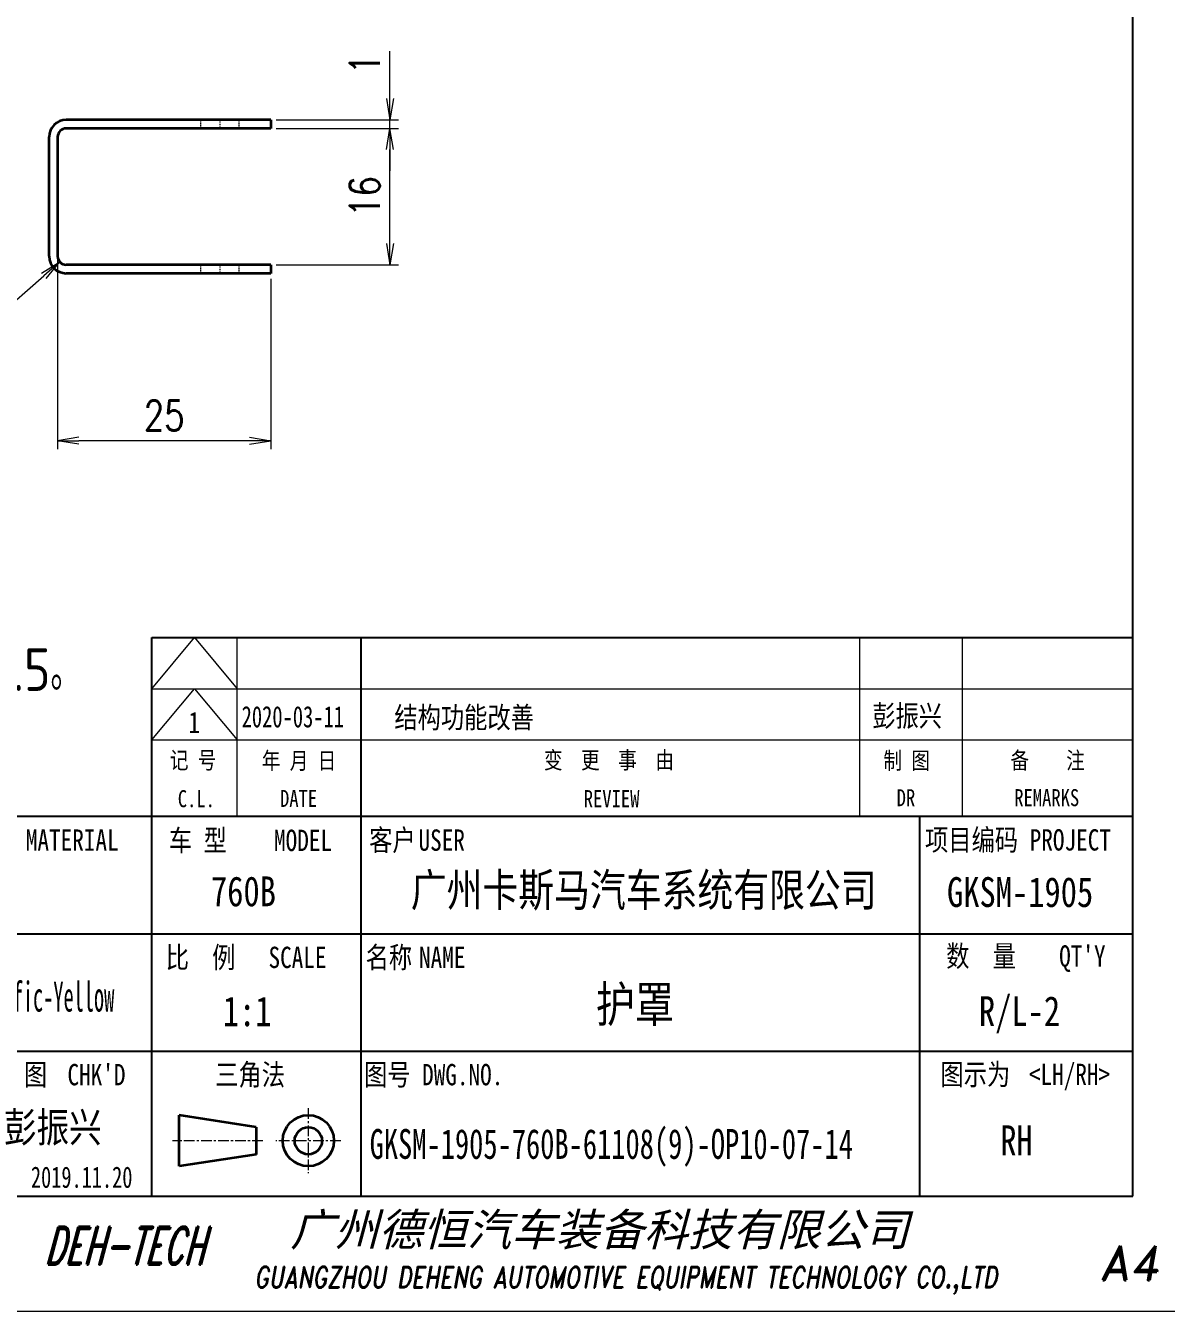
# Model space of a CAD drawing. Header units: millimetres. Extents: x 1333 to 106363, y -60675 to -5704.
# Drawn here: x 2465.4 to 2599.1, y -60304.5 to -60153.8 of the extents above; entities that cross this region are included whole.
import ezdxf
from ezdxf.enums import TextEntityAlignment as Align

# ---------------------------------------------------------------- set-up
doc = ezdxf.new("R2010")
doc.units = ezdxf.units.MM
doc.header["$LTSCALE"] = 0.5
for name, pattern in [('AM_ISO02W050x2', [3.75, 3, -0.75]), ('AM_ISO08W050x2', [9, 6, -0.75, 1.5, -0.75]), ('CENTER', [2, 1.25, -0.25, 0.25, -0.25])]:
    doc.linetypes.add(name, pattern=pattern)
for name, color, linetype, lineweight in [('CENTER', 2, 'AM_ISO08W050x2', 15), ('DIM', 3, 'Continuous', 13), ('中心线', 2, 'AM_ISO08W050x2', 18), ('图框', 7, 'Continuous', 18), ('标注线', 3, 'Continuous', 18), ('粗实线', 7, 'Continuous', 35), ('虚线', 1, 'AM_ISO02W050x2', 18)]:
    doc.layers.add(name, color=color, linetype=linetype, lineweight=lineweight)
for name, color, linetype in [('图号', 7, 'Continuous'), ('图名', 7, 'Continuous'), ('图框文字', 7, 'Continuous'), ('数量', 7, 'Continuous'), ('表面处理', 7, 'Continuous'), ('车型', 7, 'Continuous')]:
    doc.layers.add(name, color=color, linetype=linetype)
doc.layers.add('打印-禁用', color=7, linetype='Continuous', lineweight=15, plot=False)
doc.styles.add('DIM', font='romans.shx', dxfattribs={"width": 0.8, "bigfont": 'bigfont.shx'})
doc.styles.add('STYLE1', font='')
doc.styles.add('国标', font='simfang.ttf', dxfattribs={"width": 0.8})
doc.styles.add('机械长仿宋', font='gbenor.shx', dxfattribs={"height": 1, "bigfont": 'gbcbig.shx'})
doc.styles.add('标题字', font='romand.shx', dxfattribs={"oblique": 10, "bigfont": 'bigfont.shx'})
doc.styles.get('STYLE1').set_extended_font_data('SimSun')
doc.dimstyles.new('DEH 1-1$0', dxfattribs={"dimtxt": 3.5, "dimasz": 2.5, "dimexe": 1, "dimexo": 0.625, "dimgap": 1.2, "dimtad": 1, "dimzin": 9, "dimdsep": 46, "dimtxsty": 'DIM', "dimblk": 'OPEN', "dimcen": 0, "dimclrd": 8, "dimclre": 8, "dimclrt": 2, "dimazin": 2, "dimtfac": 0.5, "dimtmove": 0, "dimatfit": 3, "dimldrblk": 'OPEN', "dimfxl": 1, "dimtolj": 2, "dimlwd": 18, "dimlwe": 18, "dimarcsym": 0})
doc.dimstyles.new('DEH 1-1$4', dxfattribs={"dimtxt": 3.5, "dimasz": 2.5, "dimexe": 1, "dimexo": 0.625, "dimgap": 1.2, "dimtad": 1, "dimtoh": 1, "dimdsep": 46, "dimtxsty": 'DIM', "dimblk": 'OPEN', "dimcen": 0, "dimclrd": 8, "dimclre": 8, "dimclrt": 2, "dimazin": 2, "dimtfac": 0.5, "dimtofl": 0, "dimtmove": 0, "dimatfit": 3, "dimldrblk": 'OPEN', "dimfxl": 1, "dimtolj": 2, "dimlwd": 18, "dimlwe": 18, "dimarcsym": 0})

# ---------------------------------------------------------------- blocks, each defined once
blk = doc.blocks.new('GZDEH零件A4图框V01版')
at = {"layer": '中心线', "color": 1, "linetype": 'CENTER', "lineweight": 5, "ltscale": 2}
for p, q in [((108.33, 23.8), (108.33, 16.2)), ((103, 20), (92.4, 20)), ((112.13, 20), (104.53, 20))]:
    blk.add_line(p, q, dxfattribs=at)
at = {"layer": '图框', "color": 9}
for p, q in [((90, 73), (95, 79)), ((95, 79), (100, 73)), ((100, 58), (100, 79)), ((173, 58), (173, 79)), ((185, 79), (185, 58)), ((90, 73), (205, 73)), ((90, 67), (95, 73)), ((95, 73), (100, 67)), ((90, 67), (205, 67))]:
    blk.add_line(p, q, dxfattribs=at)
at = {"layer": '图框', "color": 2, "linetype": 'ByBlock', "lineweight": 35}
for p, q in [((102.2, 21.6), (93.2, 23)), ((93.2, 17), (93.2, 23)), ((102.2, 21.6), (102.2, 18.4)), ((102.2, 18.4), (93.2, 17))]:
    blk.add_line(p, q, dxfattribs=at)
for radius in [3, 1.6]:
    blk.add_circle((108.33, 20), radius, dxfattribs=at)
at = {"layer": '图框文字', "linetype": 'Continuous'}
for p, q in [((205, 13.5), (205, 292)), ((205, 13.5), (205, 97)), ((90, 79), (205, 79)), ((90, 13.5), (90, 79)), ((25, 13.5), (205, 13.5))]:
    blk.add_line(p, q, dxfattribs=at)
at = {"layer": '图框文字', "color": 9}
for p, q in [((114.5, 79), (114.5, 13.5)), ((205, 58), (25, 58)), ((114.5, 58), (114.5, 13.5)), ((180, 58), (180, 13.5)), ((25, 44.25), (205, 44.25)), ((25, 30.5), (205, 30.5))]:
    blk.add_line(p, q, dxfattribs=at)
at = {"layer": '打印-禁用', "linetype": 'Continuous'}
blk.add_line((0, 0), (210, 0), dxfattribs=at)
at = {"layer": '图框', "color": 9, "style": '国标', "width": 0.8}
for s, p in [('记 号', (94.82, 63.62)), ('年 月 日', (107.24, 63.57)), ('变  更  事  由', (143.58, 63.63)), ('C.L.', (95.2, 59.11)), ('DATE', (107.19, 59.14)), ('REVIEW', (143.89, 59.11))]:
    blk.add_text(s, height=2, dxfattribs=at).set_placement(p, align=Align.CENTER)
for s, p in [('制 图', (178.49, 64.61)), ('备    注', (195.02, 64.64)), ('DR', (178.4, 60.22)), ('REMARKS', (194.91, 60.23))]:
    blk.add_text(s, height=2, dxfattribs=at).set_placement(p, align=Align.MIDDLE)
at = {"layer": '图框文字', "color": 9, "style": '国标', "width": 0.8}
for s, p in [('MATERIAL', (80.65, 54)), ('客户', (118.19, 54)), ('USER', (123.97, 54)), ('检  图', (73.62, 26.5))]:
    blk.add_text(s, height=2.5, dxfattribs=at).set_placement(p, align=Align.CENTER)
for s, p in [('车 型', (95.38, 55.27)), ('MODEL', (107.71, 55.22))]:
    blk.add_text(s, height=2.5, dxfattribs=at).set_placement(p, align=Align.MIDDLE)
for s, p in [('项目编码 PROJECT', (180.64, 54.03)), ('比  例\u3000', (91.61, 40.25)), ('SCALE', (103.66, 40.25)), ('名称\u3000', (115.05, 40.25)), ('NAME', (121.31, 40.25)), ('数  量', (183.12, 40.41)), ("QT'Y ", (196.37, 40.41)), ("CHK'D", (80.09, 26.5)), ('三角法', (97.41, 26.5)), ('图号', (114.87, 26.5)), ('DWG.NO.', (121.67, 26.5)), ('图示为', (182.45, 26.53)), ('<LH/RH>', (192.82, 26.53))]:
    blk.add_text(s, height=2.5, dxfattribs=at).set_placement(p)
at = {"layer": '图框文字', "color": 7, "lineweight": -3, "style": 'STYLE1', "oblique": 15}
blk.add_text('广州德恒汽车装备科技有限公司', height=3.8, dxfattribs=at).set_placement((106.21, 7.68))
at = {"layer": '图框文字', "color": 7, "style": '标题字'}
for s, height, oblique, width, p in [('DEH-TECH', 4.4, 15, 0.6, (86.78, 7.69)), ('GUANGZHOU DEHENG AUTOMOTIVE EQUIPMENT TECHNOLOGY CO.,LTD ', 2.5, 10, 0.75, (146.18, 3.62))]:
    blk.add_text(s, height=height, dxfattribs=dict(at, oblique=oblique, width=width)).set_placement(p, align=Align.MIDDLE)
at = {"layer": '图框文字', "color": 7, "style": '标题字', "oblique": 10}
blk.add_text('A4', height=4, dxfattribs=at).set_placement((204.57, 5.66), align=Align.MIDDLE)
blk = doc.blocks.new('DEH A4')
at = {"layer": '图框'}
blk.add_blockref('GZDEH零件A4图框V01版', (0, 0), dxfattribs=at)
blk = doc.blocks.new('_Open')
at = {"color": 0, "linetype": 'ByBlock', "lineweight": -2}
for p, q in [((-1, 0.167), (0, 0)), ((-1, -0.167), (0, 0)), ((0, 0), (-1, 0))]:
    blk.add_line(p, q, dxfattribs=at)
blk = doc.blocks.new('*D11')
at = {"layer": 'Defpoints', "color": 0, "transparency": 16777216}
for p in [(2494.1, -60165.81), (2508.06, -60165.81), (2494.1, -60181.81)]:
    blk.add_point(p, dxfattribs=at)
at = {"layer": 'DIM', "color": 8, "lineweight": 18, "transparency": 16777216}
for p, q in [((2494.73, -60165.81), (2509.06, -60165.81)), ((2508.06, -60179.31), (2508.06, -60168.31)), ((2494.73, -60181.81), (2509.06, -60181.81))]:
    blk.add_line(p, q, dxfattribs=at)
at = {"layer": 'DIM', "color": 8, "lineweight": 18, "transparency": 16777216, "xscale": 2.5, "yscale": 2.5, "zscale": 2.5}
for p, rotation in [((2508.06, -60165.81), 90), ((2508.06, -60181.81), 270)]:
    blk.add_blockref('_Open', p, dxfattribs=dict(at, rotation=rotation))
at = {"layer": 'DIM', "color": 2, "transparency": 16777216, "insert": (2505.11, -60173.81), "char_height": 3.5, "attachment_point": 5, "rotation": 90, "style": 'DIM'}
blk.add_mtext('\\A2;16', dxfattribs=at)
blk = doc.blocks.new('*D12')
at = {"layer": 'Defpoints', "color": 0, "transparency": 16777216}
for p in [(2494.1, -60164.81), (2494.1, -60165.81), (2508.06, -60164.81)]:
    blk.add_point(p, dxfattribs=at)
at = {"layer": 'DIM', "color": 8, "lineweight": 18, "transparency": 16777216}
for p, q in [((2508.06, -60162.31), (2508.06, -60156.75)), ((2494.73, -60164.81), (2509.06, -60164.81)), ((2494.73, -60165.81), (2509.06, -60165.81)), ((2508.06, -60165.81), (2508.06, -60164.81)), ((2508.06, -60168.31), (2508.06, -60170.81))]:
    blk.add_line(p, q, dxfattribs=at)
at = {"layer": 'DIM', "color": 8, "lineweight": 18, "transparency": 16777216, "xscale": 2.5, "yscale": 2.5, "zscale": 2.5}
for p, rotation in [((2508.06, -60164.81), 270), ((2508.06, -60165.81), 90)]:
    blk.add_blockref('_Open', p, dxfattribs=dict(at, rotation=rotation))
at = {"layer": 'DIM', "color": 2, "transparency": 16777216, "insert": (2505.11, -60158.28), "char_height": 3.5, "attachment_point": 5, "rotation": 90, "style": 'DIM'}
blk.add_mtext('\\A2;1', dxfattribs=at)
blk = doc.blocks.new('*D13')
at = {"layer": 'Defpoints', "color": 0, "transparency": 16777216}
for p in [(2469.1, -60178.04), (2494.1, -60182.81), (2469.1, -60202.44)]:
    blk.add_point(p, dxfattribs=at)
at = {"layer": 'DIM', "color": 8, "lineweight": 18, "transparency": 16777216}
for p, q in [((2469.1, -60178.66), (2469.1, -60203.44)), ((2494.1, -60183.44), (2494.1, -60203.44)), ((2491.6, -60202.44), (2471.6, -60202.44))]:
    blk.add_line(p, q, dxfattribs=at)
at = {"layer": 'DIM', "color": 8, "lineweight": 18, "transparency": 16777216, "xscale": 2.5, "yscale": 2.5, "zscale": 2.5, "rotation": 180}
blk.add_blockref('_Open', (2469.1, -60202.44), dxfattribs=at)
at = {"layer": 'DIM', "color": 8, "lineweight": 18, "transparency": 16777216, "xscale": 2.5, "yscale": 2.5, "zscale": 2.5}
blk.add_blockref('_Open', (2494.1, -60202.44), dxfattribs=at)
at = {"layer": 'DIM', "color": 2, "transparency": 16777216, "insert": (2481.6, -60199.49), "char_height": 3.5, "attachment_point": 5, "style": 'DIM'}
blk.add_mtext('\\A2;25', dxfattribs=at)
blk = doc.blocks.new('*D14')
at = {"layer": 'Defpoints', "color": 0, "transparency": 16777216}
for p in [(2470.1, -60180.81), (2469.35, -60181.47)]:
    blk.add_point(p, dxfattribs=at)
at = {"layer": 'DIM', "color": 8, "lineweight": 18, "transparency": 16777216}
for p, q in [((2457.45, -60191.87), (2467.47, -60183.11)), ((2440.65, -60191.87), (2457.45, -60191.87))]:
    blk.add_line(p, q, dxfattribs=at)
at = {"layer": 'DIM', "color": 8, "lineweight": 18, "transparency": 16777216, "xscale": 2.5, "yscale": 2.5, "zscale": 2.5, "rotation": 41.13207867500427}
blk.add_blockref('_Open', (2469.35, -60181.47), dxfattribs=at)
at = {"layer": 'DIM', "color": 2, "transparency": 16777216, "insert": (2448.45, -60188.92), "char_height": 3.5, "attachment_point": 5, "style": 'DIM'}
blk.add_mtext('\\A2;{\\Fromans,bigfont|c134;2-Rmin}', dxfattribs=at)

msp = doc.modelspace()

# ---------------------------------------------------------------- linework, layer by layer
at = {"layer": 'CENTER', "ltscale": 0.030015}
for p, q in [((2488.104, -60164.712), (2488.104, -60165.912)), ((2488.104, -60181.712), (2488.104, -60182.912))]:
    msp.add_line(p, q, dxfattribs=at)
at = {"layer": '粗实线'}
for p, q in [((2494.104, -60164.812), (2470.104, -60164.812)), ((2494.104, -60165.812), (2470.104, -60165.812)), ((2494.104, -60181.812), (2470.104, -60181.812)), ((2494.104, -60182.812), (2470.104, -60182.812))]:
    msp.add_line(p, q, dxfattribs=at)
at = {"layer": '粗实线', "ltscale": 0.025}
for p, q in [((2494.104, -60164.812), (2494.104, -60165.812)), ((2494.104, -60181.812), (2494.104, -60182.812))]:
    msp.add_line(p, q, dxfattribs=at)
at = {"layer": '粗实线', "ltscale": 0.35}
for p, q in [((2468.104, -60180.812), (2468.104, -60166.812)), ((2469.104, -60166.812), (2469.104, -60180.812))]:
    msp.add_line(p, q, dxfattribs=at)
at = {"layer": '粗实线'}
for centre, radius, start, end in [((2470.104, -60166.812), 2, 90, 180), ((2470.104, -60166.812), 1, 90, 180), ((2470.104, -60180.812), 2, 180, 270), ((2470.104, -60180.812), 1, 180, 270)]:
    msp.add_arc(centre, radius, start, end, dxfattribs=at)
at = {"layer": '虚线', "ltscale": 0.025}
for p, q in [((2485.854, -60164.812), (2485.854, -60165.812)), ((2485.854, -60164.812), (2485.854, -60165.812)), ((2490.354, -60164.812), (2490.354, -60165.812)), ((2490.354, -60164.812), (2490.354, -60165.812)), ((2485.854, -60181.812), (2485.854, -60182.812)), ((2485.854, -60181.812), (2485.854, -60182.812)), ((2490.354, -60181.812), (2490.354, -60182.812)), ((2490.354, -60181.812), (2490.354, -60182.812))]:
    msp.add_line(p, q, dxfattribs=at)

# ---------------------------------------------------------------- block references
at = {"layer": '图框'}
msp.add_blockref('DEH A4', (2390.164, -60304.522), dxfattribs=at)

# ---------------------------------------------------------------- texts
at = {"layer": '图号', "color": 3, "style": '国标', "width": 0.7}
msp.add_text('GKSM-1905-760B-61108(9)-OP10-07-14', height=3.5, dxfattribs=at).set_placement((2505.685, -60286.648))
at = {"layer": '图名', "color": 3, "style": '国标', "width": 0.8}
msp.add_text('护罩', height=4.2, dxfattribs=at).set_placement((2532.208, -60270.612))
at = {"layer": '图框文字', "color": 3, "style": '国标'}
for s, height, width, p in [('2020-03-11', 2.5, 0.705904, (2490.674, -60236.05)), ('结构功能改善', 2.5, 0.8, (2508.581, -60236.134)), ('彭振兴', 2.5, 0.8, (2564.614, -60235.951)), ('1', 2.5, 0.8, (2484.431, -60236.726)), ('广州卡斯马汽车系统有限公司', 3.85, 0.8, (2510.509, -60257.041)), ('GKSM-1905', 3.5, 0.8, (2573.381, -60257.112)), ('1:1', 3.5, 0.8, (2488.465, -60271.089)), ('彭振兴', 3.5, 0.8, (2462.802, -60284.705)), ('RH', 3.5, 0.8, (2579.624, -60286.222)), ('2019.11.20', 2.5, 0.7, (2465.967, -60290.042))]:
    msp.add_text(s, height=height, dxfattribs=dict(at, width=width)).set_placement(p)
at = {"layer": '数量', "color": 3, "style": '国标', "width": 0.8}
msp.add_text('R/L-2', height=3.5, dxfattribs=at).set_placement((2581.882, -60271.073), align=Align.CENTER)
at = {"layer": '标注线', "color": 2, "insert": (2426.215, -60231.822), "char_height": 5, "width": 114.82461, "attachment_point": 7, "style": '机械长仿宋'}
msp.add_mtext('\\A2;技术要求\\P1、去飞边、毛刺；\\P2、棱边、孔口倒角C0.5。', dxfattribs=at)
at = {"layer": '表面处理', "color": 3, "style": '国标', "width": 0.5}
msp.add_text('喷漆：黄色 1023-Traffic-Yellow ', height=3.5, dxfattribs=at).set_placement((2458.464, -60269.379), align=Align.CENTER)
at = {"layer": '车型', "color": 3, "style": '国标', "width": 0.8}
msp.add_text('760B', height=3.5, dxfattribs=at).set_placement((2487.077, -60257.026))

# ---------------------------------------------------------------- dimensions: what is measured, and where the dimension line sits
at = {"layer": 'DIM'}
for base, p1, p2, picture, middle in [((2508.06, -60164.812), (2494.104, -60165.812), (2494.104, -60164.812), '*D12', (2505.11, -60158.279)), ((2508.06, -60165.812), (2494.104, -60181.812), (2494.104, -60165.812), '*D11', (2505.11, -60173.812))]:
    dim = msp.add_linear_dim(base=base, p1=p1, p2=p2, angle=90, dimstyle='DEH 1-1$0', override={"dimarcsym": 1}, dxfattribs=at)
    dim.commit()
    dim.dimension.update_dxf_attribs({"geometry": picture, "text_midpoint": middle})
dim = msp.add_linear_dim(base=(2469.104, -60202.444), p1=(2494.104, -60182.812), p2=(2469.104, -60178.035), dimstyle='DEH 1-1$0', override={"dimarcsym": 1}, dxfattribs=at)
dim.commit()
dim.dimension.update_dxf_attribs({"geometry": '*D13', "text_midpoint": (2481.604, -60199.494)})
dim = msp.add_radius_dim(center=(2470.104, -60180.812), mpoint=(2469.351, -60181.47), text='{\\Fromans,bigfont|c134;2-Rmin}', dimstyle='DEH 1-1$4', override={"dimarcsym": 1}, dxfattribs=at)
dim.commit()
dim.dimension.update_dxf_attribs({"geometry": '*D14', "text_midpoint": (2448.447, -60191.866), "dimtype": 164})

doc.saveas('drawing.dxf')
